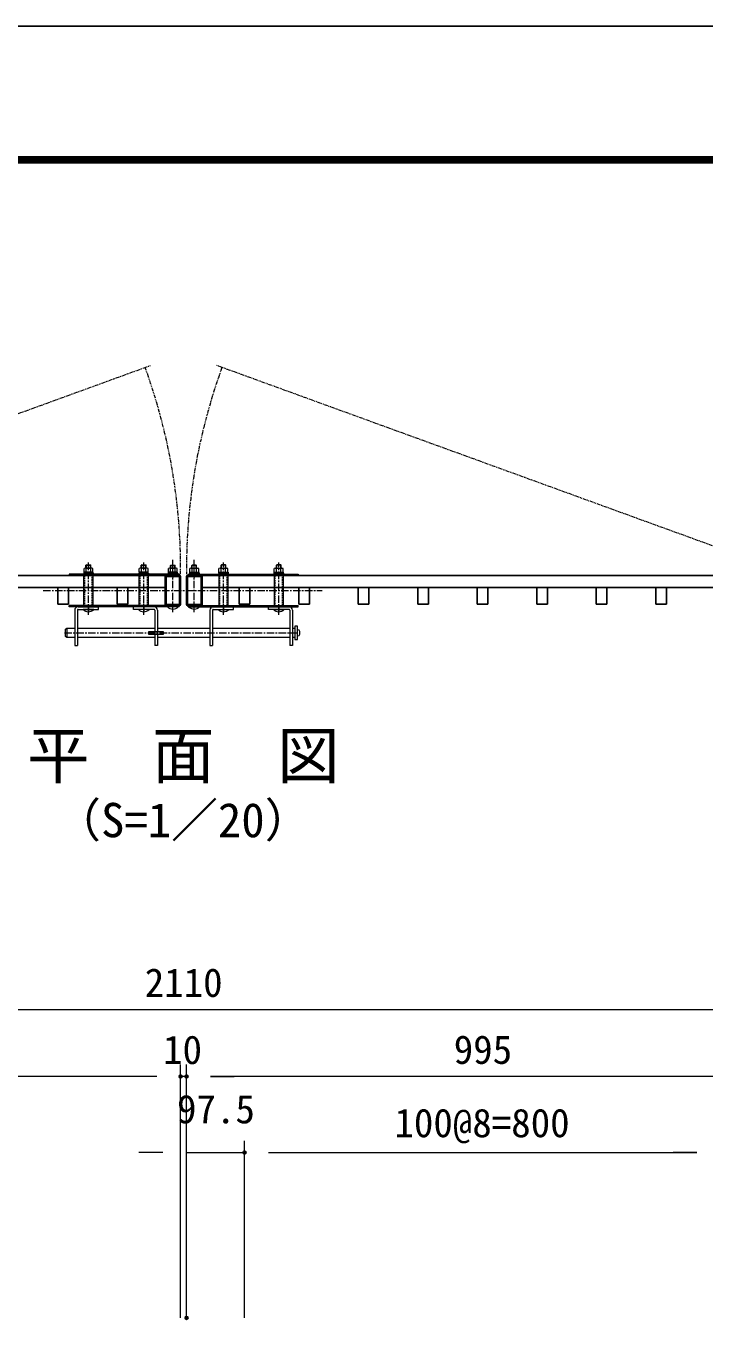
# Model space of a CAD drawing. Units: millimetres, scale not verified. Extents: x -4200 to 4200, y -2970 to 2970.
# Drawn here: x 821 to 1962, y 782 to 2970 of the extents above; entities that cross this region are included whole.
import ezdxf
from ezdxf.enums import TextEntityAlignment as Align

# ---------------------------------------------------------------- set-up
doc = ezdxf.new("R2010")
doc.units = ezdxf.units.MM
doc.header["$LTSCALE"] = 10
doc.header["$PDMODE"] = 32
doc.header["$PDSIZE"] = 5
for name, pattern in [('USER1', [2, 1.25, -0.25, 0.25, -0.25]), ('USER2', [0.375, 0.25, -0.125]), ('USER3', [1.25, 0.625, -0.125, 0.125, -0.125, 0.125, -0.125])]:
    doc.linetypes.add(name, pattern=pattern)
for name, color, linetype, lineweight in [('0-0_D-TTL-TXT', 7, 'Continuous', 25), ('0-1_D-TTL', 7, 'Continuous', 25), ('0-2_D-STR-DIM', 7, 'Continuous', 13), ('0-5_D-STR1', 1, 'Continuous', 25), ('0-8_D-STR3', 3, 'Continuous', 13), ('0-9_D-BMK', 2, 'USER1', 13)]:
    doc.layers.add(name, color=color, linetype=linetype, lineweight=lineweight)
doc.layers.add('0-4_DEFPOINTS', color=7, linetype='Continuous')
doc.styles.add('ＭＳ ゴシック', font='')
doc.styles.get('ＭＳ ゴシック').set_extended_font_data('MS Gothic')

msp = doc.modelspace()

# ---------------------------------------------------------------- linework, layer by layer
at = {"layer": '0-1_D-TTL', "color": 2}
msp.add_lwpolyline([(-4199.68, 2970.23), (4200.32, 2970.23), (4200.32, -2969.77), (-4199.68, -2969.77)], close=True, dxfattribs=at)
at = {"layer": '0-1_D-TTL'}
for points in [[(-3929.68, 2750.23), (3930.32, 2750.23), (3930.32, -2749.77), (-3929.68, -2749.77)], [(-3927.18, 2747.73), (3927.82, 2747.73), (3927.82, -2747.27), (-3927.18, -2747.27)], [(-3924.68, 2745.23), (3925.32, 2745.23), (3925.32, -2744.77), (-3924.68, -2744.77)], [(-3922.18, 2742.73), (3922.82, 2742.73), (3922.82, -2742.27), (-3922.18, -2742.27)], [(-3919.68, 2740.23), (3920.32, 2740.23), (3920.32, -2739.77), (-3919.68, -2739.77)]]:
    msp.add_lwpolyline(points, close=True, dxfattribs=at)
at = {"layer": '0-2_D-STR-DIM'}
for p, q in [((70.33, 1316.33), (2100.33, 1316.33)), ((1040.33, 1203.65), (125.33, 1203.65)), ((1040.33, 1203.65), (1000.33, 1203.65)), ((1080.33, 797.64), (1080.33, 1223.65)), ((1080.33, 797.64), (1080.33, 1223.65)), ((1090.33, 1203.65), (1080.33, 1203.65)), ((1090.33, 797.64), (1090.33, 1223.65)), ((1090.33, 817.64), (1090.33, 1223.65)), ((2045.33, 1203.65), (1130.33, 1203.65)), ((1130.33, 1203.65), (1170.33, 1203.65)), ((1090.33, 797.64), (1090.33, 1095.67)), ((1187.83, 797.64), (1187.83, 1095.67)), ((1187.83, 797.64), (1187.83, 1095.67)), ((1050.33, 1075.67), (1010.33, 1075.67)), ((1090.33, 1075.67), (1187.83, 1075.67)), ((1227.83, 1075.67), (1947.83, 1075.67)), ((1227.83, 1075.67), (1267.83, 1075.67)), ((1947.83, 1075.67), (1907.83, 1075.67))]:
    msp.add_line(p, q, dxfattribs=at)
at = {"layer": '0-4_DEFPOINTS'}
for p in [(1080.33, 1203.65), (1090.33, 1203.65), (1187.83, 1075.67), (1090.33, 797.64)]:
    msp.add_point(p, dxfattribs=at)
at = {"layer": '0-5_D-STR1'}
for p, q in [((1054.33, 2045.99), (85.33, 2045.99)), ((1054.33, 1997.59), (1054.33, 2044.39)), ((1054.33, 1997.59), (1054.33, 2044.39)), ((1055.93, 2045.99), (1078.73, 2045.99)), ((1055.93, 2045.99), (1078.73, 2045.99)), ((1080.33, 2044.39), (1080.33, 1997.59)), ((1080.33, 2044.39), (1080.33, 1997.59)), ((1090.33, 2044.39), (1090.33, 1997.59)), ((1090.33, 2044.39), (1090.33, 1997.59)), ((1114.73, 2045.99), (1091.93, 2045.99)), ((1114.73, 2045.99), (1091.93, 2045.99)), ((1116.33, 2045.99), (2085.33, 2045.99)), ((1116.33, 1997.59), (1116.33, 2044.39)), ((1116.33, 1997.59), (1116.33, 2044.39)), ((1054.33, 2025.99), (111.33, 2025.99)), ((873.83, 2025.99), (873.83, 1997.99)), ((891.83, 2025.99), (891.83, 1997.99)), ((973.83, 2025.99), (973.83, 1997.99)), ((991.83, 2025.99), (991.83, 1997.99)), ((1116.33, 2025.99), (2059.33, 2025.99)), ((1178.83, 2025.99), (1178.83, 1997.99)), ((1196.83, 2025.99), (1196.83, 1997.99)), ((1278.83, 2025.99), (1278.83, 1997.99)), ((1296.83, 2025.99), (1296.83, 1997.99)), ((1378.83, 2025.99), (1378.83, 1997.99)), ((1396.83, 2025.99), (1396.83, 1997.99)), ((1478.83, 2025.99), (1478.83, 1997.99)), ((1496.83, 2025.99), (1496.83, 1997.99)), ((1578.83, 2025.99), (1578.83, 1997.99)), ((1596.83, 2025.99), (1596.83, 1997.99)), ((1678.83, 2025.99), (1678.83, 1997.99)), ((1696.83, 2025.99), (1696.83, 1997.99)), ((1778.83, 2025.99), (1778.83, 1997.99)), ((1796.83, 2025.99), (1796.83, 1997.99)), ((1878.83, 2025.99), (1878.83, 1997.99)), ((1896.83, 2025.99), (1896.83, 1997.99)), ((891.83, 1997.99), (873.83, 1997.99)), ((991.83, 1997.99), (973.83, 1997.99)), ((1078.73, 1995.99), (1055.93, 1995.99)), ((1078.73, 1995.99), (1055.93, 1995.99)), ((1091.93, 1995.99), (1114.73, 1995.99)), ((1091.93, 1995.99), (1114.73, 1995.99)), ((1178.83, 1997.99), (1196.83, 1997.99)), ((1278.83, 1997.99), (1296.83, 1997.99)), ((1378.83, 1997.99), (1396.83, 1997.99)), ((1478.83, 1997.99), (1496.83, 1997.99)), ((1578.83, 1997.99), (1596.83, 1997.99)), ((1678.83, 1997.99), (1696.83, 1997.99)), ((1778.83, 1997.99), (1796.83, 1997.99)), ((1878.83, 1997.99), (1896.83, 1997.99))]:
    msp.add_line(p, q, dxfattribs=at)
for points in [[(1078.73, 1997.59), (1055.93, 1997.59), (1055.93, 2044.39), (1078.73, 2044.39)], [(1078.73, 1997.59), (1055.93, 1997.59), (1055.93, 2044.39), (1078.73, 2044.39)], [(1091.93, 1997.59), (1114.73, 1997.59), (1114.73, 2044.39), (1091.93, 2044.39)], [(1091.93, 1997.59), (1114.73, 1997.59), (1114.73, 2044.39), (1091.93, 2044.39)]]:
    msp.add_lwpolyline(points, close=True, dxfattribs=at)
for centre, start, end in [((1055.93, 2044.39), 90, 180), ((1055.93, 2044.39), 90, 180), ((1078.73, 2044.39), 0, 90), ((1078.73, 2044.39), 0, 90), ((1091.93, 2044.39), 90, 180), ((1091.93, 2044.39), 90, 180), ((1114.73, 2044.39), 0, 90), ((1114.73, 2044.39), 0, 90), ((1055.93, 1997.59), 180, 270), ((1055.93, 1997.59), 180, 270), ((1078.73, 1997.59), 270, 0), ((1078.73, 1997.59), 270, 0), ((1091.93, 1997.59), 180, 270), ((1091.93, 1997.59), 180, 270), ((1114.73, 1997.59), 270, 0), ((1114.73, 1997.59), 270, 0)]:
    msp.add_arc(centre, 1.6, start, end, dxfattribs=at)
at = {"layer": '0-8_D-STR3'}
for p, q in [((918.09, 2051.89), (918.09, 2057.69)), ((931.37, 2058.39), (919.82, 2058.39)), ((922.01, 2064.19), (921.34, 2063.51)), ((921.34, 2058.39), (921.34, 2063.51)), ((921.84, 2051.89), (921.84, 2057.69)), ((922.01, 2058.39), (922.01, 2064.19)), ((922.01, 2064.19), (928.66, 2064.19)), ((928.66, 2058.39), (928.66, 2064.19)), ((929.34, 2058.39), (929.34, 2063.51)), ((929.34, 2051.89), (929.34, 2057.69)), ((933.09, 2051.89), (933.09, 2057.69)), ((1010.83, 2051.89), (1010.83, 2057.69)), ((1024.11, 2058.39), (1012.57, 2058.39)), ((1015.01, 2064.19), (1014.33, 2063.51)), ((1014.33, 2058.39), (1014.33, 2063.51)), ((1014.58, 2051.89), (1014.58, 2057.69)), ((1015.01, 2058.39), (1015.01, 2064.19)), ((1015.01, 2064.19), (1021.66, 2064.19)), ((1021.66, 2058.39), (1021.66, 2064.19)), ((1022.08, 2051.89), (1022.08, 2057.69)), ((1022.33, 2058.39), (1022.33, 2063.51)), ((1025.83, 2051.89), (1025.83, 2057.69)), ((1059.83, 2051.89), (1059.83, 2057.69)), ((1073.11, 2058.39), (1061.57, 2058.39)), ((1064.01, 2063.69), (1063.33, 2063.01)), ((1063.33, 2058.39), (1063.33, 2063.01)), ((1063.58, 2051.89), (1063.58, 2057.69)), ((1064.01, 2058.39), (1064.01, 2063.69)), ((1064.01, 2063.69), (1070.66, 2063.69)), ((1070.66, 2058.39), (1070.66, 2063.69)), ((1071.08, 2051.89), (1071.08, 2057.69)), ((1071.33, 2058.39), (1071.33, 2063.01)), ((1074.83, 2051.89), (1074.83, 2057.69)), ((1095.83, 2051.89), (1095.83, 2057.69)), ((1097.56, 2058.39), (1109.1, 2058.39)), ((1099.33, 2058.39), (1099.33, 2063.01)), ((1099.58, 2051.89), (1099.58, 2057.69)), ((1100.01, 2058.39), (1100.01, 2063.69)), ((1106.66, 2063.69), (1100.01, 2063.69)), ((1106.66, 2058.39), (1106.66, 2063.69)), ((1106.66, 2063.69), (1107.33, 2063.01)), ((1107.08, 2051.89), (1107.08, 2057.69)), ((1107.33, 2058.39), (1107.33, 2063.01)), ((1110.83, 2051.89), (1110.83, 2057.69)), ((1144.83, 2051.89), (1144.83, 2057.69)), ((1146.56, 2058.39), (1158.1, 2058.39)), ((1148.33, 2058.39), (1148.33, 2063.51)), ((1148.58, 2051.89), (1148.58, 2057.69)), ((1149.01, 2058.39), (1149.01, 2064.19)), ((1155.66, 2064.19), (1149.01, 2064.19)), ((1155.66, 2058.39), (1155.66, 2064.19)), ((1155.66, 2064.19), (1156.33, 2063.51)), ((1156.08, 2051.89), (1156.08, 2057.69)), ((1156.33, 2058.39), (1156.33, 2063.51)), ((1159.83, 2051.89), (1159.83, 2057.69)), ((1237.58, 2051.89), (1237.58, 2057.69)), ((1239.3, 2058.39), (1250.85, 2058.39)), ((1241.33, 2058.39), (1241.33, 2063.51)), ((1241.33, 2051.89), (1241.33, 2057.69)), ((1242.01, 2058.39), (1242.01, 2064.19)), ((1248.65, 2064.19), (1242.01, 2064.19)), ((1248.65, 2058.39), (1248.65, 2064.19)), ((1248.65, 2064.19), (1249.33, 2063.51)), ((1248.83, 2051.89), (1248.83, 2057.69)), ((1249.33, 2058.39), (1249.33, 2063.51)), ((1252.58, 2051.89), (1252.58, 2057.69)), ((892.83, 2048.29), (892.83, 2045.99)), ((1077.83, 2048.29), (892.83, 2048.29)), ((1077.83, 2045.99), (892.83, 2045.99)), ((933.59, 2048.29), (917.59, 2048.29)), ((933.29, 2051.89), (917.89, 2051.89)), ((917.89, 2051.89), (917.89, 2049.89)), ((917.89, 2049.89), (933.29, 2049.89)), ((933.09, 2051.89), (918.09, 2051.89)), ((925.09, 2051.89), (925.09, 2049.89)), ((935.09, 2048.29), (925.59, 2048.29)), ((926.09, 2051.89), (926.09, 2049.89)), ((933.29, 2049.89), (933.29, 2051.89)), ((933.59, 2049.89), (933.59, 2048.29)), ((1026.33, 2048.29), (1010.33, 2048.29)), ((1026.03, 2051.89), (1010.63, 2051.89)), ((1010.63, 2051.89), (1010.63, 2049.89)), ((1010.63, 2049.89), (1026.03, 2049.89)), ((1025.83, 2051.89), (1010.83, 2051.89)), ((1017.83, 2051.89), (1017.83, 2049.89)), ((1018.83, 2051.89), (1018.83, 2049.89)), ((1026.03, 2049.89), (1026.03, 2051.89)), ((1026.33, 2049.89), (1026.33, 2048.29)), ((1075.33, 2048.29), (1059.33, 2048.29)), ((1075.03, 2051.89), (1059.63, 2051.89)), ((1059.63, 2051.89), (1059.63, 2049.89)), ((1059.63, 2049.89), (1075.03, 2049.89)), ((1074.83, 2051.89), (1059.83, 2051.89)), ((1066.83, 2051.89), (1066.83, 2049.89)), ((1067.83, 2051.89), (1067.83, 2049.89)), ((1075.03, 2049.89), (1075.03, 2051.89)), ((1075.33, 2049.89), (1075.33, 2048.29)), ((1077.83, 2048.29), (1077.83, 2045.99)), ((1092.83, 2048.29), (1092.83, 2045.99)), ((1092.83, 2048.29), (1277.83, 2048.29)), ((1092.83, 2045.99), (1277.83, 2045.99)), ((1095.33, 2049.89), (1095.33, 2048.29)), ((1095.33, 2048.29), (1111.33, 2048.29)), ((1095.63, 2051.89), (1111.03, 2051.89)), ((1095.63, 2049.89), (1095.63, 2051.89)), ((1111.03, 2049.89), (1095.63, 2049.89)), ((1095.83, 2051.89), (1110.83, 2051.89)), ((1102.83, 2051.89), (1102.83, 2049.89)), ((1103.83, 2051.89), (1103.83, 2049.89)), ((1111.03, 2051.89), (1111.03, 2049.89)), ((1144.33, 2049.89), (1144.33, 2048.29)), ((1144.33, 2048.29), (1160.33, 2048.29)), ((1144.63, 2051.89), (1160.03, 2051.89)), ((1144.63, 2049.89), (1144.63, 2051.89)), ((1160.03, 2049.89), (1144.63, 2049.89)), ((1144.83, 2051.89), (1159.83, 2051.89)), ((1151.83, 2051.89), (1151.83, 2049.89)), ((1152.83, 2051.89), (1152.83, 2049.89)), ((1160.03, 2051.89), (1160.03, 2049.89)), ((1237.08, 2049.89), (1237.08, 2048.29)), ((1237.38, 2051.89), (1252.78, 2051.89)), ((1237.38, 2049.89), (1237.38, 2051.89)), ((1252.78, 2049.89), (1237.38, 2049.89)), ((1237.38, 2045.99), (1237.38, 1995.99)), ((1237.58, 2051.89), (1252.58, 2051.89)), ((1244.58, 2051.89), (1244.58, 2049.89)), ((1245.58, 2051.89), (1245.58, 2049.89)), ((1252.78, 2051.89), (1252.78, 2049.89)), ((1277.83, 2048.29), (1277.83, 2045.99)), ((892.83, 1993.69), (892.83, 1995.99)), ((1077.83, 1995.99), (892.83, 1995.99)), ((1077.83, 1993.69), (892.83, 1993.69)), ((908.34, 1993.69), (942.34, 1993.69)), ((935.09, 1993.69), (925.59, 1993.69)), ((942.34, 1989.19), (942.34, 1993.69)), ((1035.33, 1993.69), (1001.33, 1993.69)), ((1001.33, 1989.19), (1001.33, 1993.69)), ((1076.33, 1993.69), (1058.33, 1993.69)), ((1077.83, 1993.69), (1077.83, 1995.99)), ((1092.83, 1993.69), (1092.83, 1995.99)), ((1092.83, 1995.99), (1277.83, 1995.99)), ((1092.83, 1993.69), (1277.83, 1993.69)), ((1094.33, 1993.69), (1112.33, 1993.69)), ((1135.33, 1993.69), (1169.33, 1993.69)), ((1169.33, 1989.19), (1169.33, 1993.69)), ((1262.33, 1993.69), (1228.33, 1993.69)), ((1228.33, 1989.19), (1228.33, 1993.69)), ((1277.83, 1993.69), (1277.83, 1995.99)), ((906.84, 1987.69), (906.84, 1928.69)), ((908.34, 1989.19), (942.34, 1989.19)), ((934.34, 1989.19), (916.34, 1989.19)), ((933.34, 1989.19), (917.34, 1989.19)), ((1035.33, 1989.19), (1001.33, 1989.19)), ((1027.33, 1989.19), (1009.33, 1989.19)), ((1026.33, 1989.19), (1010.33, 1989.19)), ((1036.83, 1987.69), (1036.83, 1928.69)), ((1133.83, 1987.69), (1133.83, 1928.69)), ((1135.33, 1989.19), (1169.33, 1989.19)), ((1143.33, 1989.19), (1161.33, 1989.19)), ((1144.33, 1989.19), (1160.33, 1989.19)), ((1262.33, 1989.19), (1228.33, 1989.19)), ((1236.33, 1989.19), (1254.33, 1989.19)), ((1237.33, 1989.19), (1253.33, 1989.19)), ((1263.83, 1987.69), (1263.83, 1928.69)), ((889.09, 1957.69), (902.34, 1957.69)), ((889.09, 1957.69), (889.09, 1941.69)), ((906.84, 1957.69), (1036.83, 1957.69)), ((1041.33, 1957.69), (1129.33, 1957.69)), ((1133.83, 1957.69), (1263.83, 1957.69)), ((1268.33, 1957.69), (1272.08, 1957.69)), ((1272.08, 1960.69), (1272.08, 1938.69)), ((1272.08, 1957.69), (1272.08, 1941.69)), ((1272.08, 1955.69), (1272.08, 1943.69)), ((1276.58, 1944.44), (1276.58, 1954.94)), ((1277.48, 1954.94), (1276.58, 1954.94)), ((1280.48, 1947.44), (1280.48, 1951.94)), ((1036.83, 1941.69), (906.84, 1941.69)), ((1129.33, 1941.69), (1041.33, 1941.69)), ((1263.83, 1941.69), (1133.83, 1941.69)), ((1272.08, 1941.69), (1268.33, 1941.69)), ((1277.48, 1944.44), (1276.58, 1944.44))]:
    msp.add_line(p, q, dxfattribs=at)
at = {"layer": '0-8_D-STR3', "linetype": 'USER2'}
for p, q in [((918.99, 2045.99), (918.99, 1995.99)), ((931.69, 1995.99), (931.69, 2045.99)), ((1011.98, 2045.99), (1011.98, 1995.99)), ((1024.68, 1995.99), (1024.68, 2045.99)), ((1145.98, 2045.99), (1145.98, 1995.99)), ((1158.68, 1995.99), (1158.68, 2045.99)), ((1238.98, 2045.99), (1238.98, 1995.99)), ((1251.68, 1995.99), (1251.68, 2045.99))]:
    msp.add_line(p, q, dxfattribs=at)
at = {"layer": '0-8_D-STR3'}
for points in [[(921.34, 2063.51), (929.34, 2063.51), (928.66, 2064.19)], [(1014.33, 2063.51), (1022.33, 2063.51), (1021.66, 2064.19)], [(1063.33, 2063.01), (1071.33, 2063.01), (1070.66, 2063.69)], [(1107.33, 2063.01), (1099.33, 2063.01), (1100.01, 2063.69)], [(1156.33, 2063.51), (1148.33, 2063.51), (1149.01, 2064.19)], [(1249.33, 2063.51), (1241.33, 2063.51), (1242.01, 2064.19)], [(917.39, 1995.99), (933.29, 1995.99), (933.29, 2045.99)], [(933.29, 2045.99), (917.39, 2045.99), (917.39, 1995.99)], [(933.59, 2049.89), (917.59, 2049.89), (917.59, 2048.29)], [(1026.33, 2049.89), (1010.33, 2049.89), (1010.33, 2048.29)], [(1010.38, 1995.99), (1026.28, 1995.99), (1026.28, 2045.99)], [(1026.28, 2045.99), (1010.38, 2045.99), (1010.38, 1995.99)], [(1075.33, 2049.89), (1059.33, 2049.89), (1059.33, 2048.29)], [(1095.33, 2049.89), (1111.33, 2049.89), (1111.33, 2048.29)], [(1144.33, 2049.89), (1160.33, 2049.89), (1160.33, 2048.29)], [(1144.38, 1995.99), (1160.28, 1995.99), (1160.28, 2045.99)], [(1160.28, 2045.99), (1144.38, 2045.99), (1144.38, 1995.99)], [(1237.08, 2049.89), (1253.08, 2049.89), (1253.08, 2048.29)], [(1237.38, 1995.99), (1253.28, 1995.99), (1253.28, 2045.99)], [(902.34, 1987.69), (902.34, 1928.69), (906.84, 1928.69)], [(1041.33, 1987.69), (1041.33, 1928.69), (1036.83, 1928.69)], [(1129.33, 1987.69), (1129.33, 1928.69), (1133.83, 1928.69)], [(1268.33, 1987.69), (1268.33, 1928.69), (1263.83, 1928.69)], [(902.34, 1941.69), (889.09, 1941.69), (887.09, 1943.69), (887.09, 1955.69), (889.09, 1957.69)], [(1272.08, 1938.69), (1276.58, 1938.69), (1276.58, 1960.69), (1272.08, 1960.69)]]:
    msp.add_lwpolyline(points, dxfattribs=at)
msp.add_lwpolyline([(1026.58, 1947.69), (1051.58, 1947.69), (1051.58, 1951.69), (1026.58, 1951.69)], close=True, dxfattribs=at)
for centre, radius, start, end in [((919.96, 2055.54), 2.85, 48.86505, 131.13495), ((925.59, 2047.99), 10.39, 68.85295, 111.14705), ((931.21, 2055.54), 2.85, 48.83491, 131.16509), ((1012.71, 2055.54), 2.85, 48.86505, 131.13495), ((1018.33, 2047.99), 10.39, 68.85295, 111.14705), ((1023.96, 2055.54), 2.85, 48.83491, 131.16509), ((1061.71, 2055.54), 2.85, 48.86505, 131.13495), ((1067.33, 2047.99), 10.39, 68.85295, 111.14705), ((1072.96, 2055.54), 2.85, 48.83491, 131.16509), ((1097.71, 2055.54), 2.85, 48.83491, 131.16509), ((1103.33, 2047.99), 10.39, 68.85295, 111.14705), ((1108.96, 2055.54), 2.85, 48.86505, 131.13495), ((1146.71, 2055.54), 2.85, 48.83491, 131.16509), ((1152.33, 2047.99), 10.39, 68.85295, 111.14705), ((1157.96, 2055.54), 2.85, 48.86505, 131.13495), ((1239.46, 2055.54), 2.85, 48.83491, 131.16509), ((1245.08, 2047.99), 10.39, 68.85295, 111.14705), ((1250.71, 2055.54), 2.85, 48.86505, 131.13495), ((908.34, 1987.69), 6, 90, 180), ((1035.33, 1987.69), 6, 0, 90), ((1067.33, 2001.81), 12.12, 222.07502, 317.92498), ((1103.33, 2001.81), 12.12, 222.07502, 317.92498), ((1135.33, 1987.69), 6, 90, 180), ((1262.33, 1987.69), 6, 0, 90), ((908.34, 1987.69), 1.5, 90, 180), ((925.34, 1997.31), 12.12, 222.07502, 317.92498), ((1018.33, 1997.31), 12.12, 222.07502, 317.92498), ((1035.33, 1987.69), 1.5, 0, 90), ((1135.33, 1987.69), 1.5, 90, 180), ((1152.33, 1997.31), 12.12, 222.07502, 317.92498), ((1245.33, 1997.31), 12.12, 222.07502, 317.92498), ((1262.33, 1987.69), 1.5, 0, 90), ((1277.48, 1951.94), 3, 0, 90), ((1277.48, 1947.44), 3, 270, 0)]:
    msp.add_arc(centre, radius, start, end, dxfattribs=at)
at = {"layer": '0-9_D-BMK', "linetype": 'USER3'}
for p, q in [((91.03, 2057.69), (1030.58, 2399.66)), ((2079.63, 2057.69), (1140.08, 2399.66))]:
    msp.add_line(p, q, dxfattribs=at)
at = {"layer": '0-9_D-BMK'}
for p, q in [((925.34, 1980.18), (925.34, 2068.26)), ((1018.33, 1980.18), (1018.33, 2068.26)), ((1067.33, 1984.68), (1067.33, 2072.76)), ((1103.33, 1984.68), (1103.33, 2072.76)), ((1152.33, 1980.18), (1152.33, 2068.26)), ((1245.33, 1980.18), (1245.33, 2068.26)), ((1067.33, 2051.29), (1067.33, 2042.99)), ((1103.33, 2051.29), (1103.33, 2042.99)), ((849.33, 2020.99), (1318.31, 2020.99)), ((925.34, 1996.69), (925.34, 1986.19)), ((1018.33, 1990.69), (1018.33, 1998.99)), ((1018.33, 1996.69), (1018.33, 1986.19)), ((1067.33, 1990.69), (1067.33, 1998.99)), ((1103.33, 1990.69), (1103.33, 1998.99)), ((1152.33, 1990.69), (1152.33, 1998.99)), ((1152.33, 1996.69), (1152.33, 1986.19)), ((1245.33, 1996.69), (1245.33, 1986.19)), ((885.09, 1949.69), (1277.58, 1949.69))]:
    msp.add_line(p, q, dxfattribs=at)
at = {"layer": '0-9_D-BMK', "linetype": 'USER3'}
for centre, start, end in [((91.03, 2057.69), 359.45569, 20), ((2079.63, 2057.69), 160, 180.54431)]:
    msp.add_arc(centre, 989.39, start, end, dxfattribs=at)

# ---------------------------------------------------------------- texts
at = {"layer": '0-0_D-TTL-TXT', "style": 'ＭＳ ゴシック'}
for s, height, p in [('平\u3000面\u3000図', 76.98, (822.45, 1681.9)), ('（S=1／20）', 57.7, (867.94, 1588.71))]:
    msp.add_text(s, height=height, dxfattribs=at).set_placement(p, align=Align.BOTTOM_LEFT)
at = {"layer": '0-2_D-STR-DIM', "style": 'ＭＳ ゴシック'}
for s, p in [('2110', (1020.08, 1323.08)), ('10', (1050.93, 1210.18)), ('995', (1539.36, 1210.4)), ('97.5', (1074.36, 1110.42)), ('100@8=800', (1439.68, 1087.11))]:
    msp.add_text(s, height=48.09, dxfattribs=at).set_placement(p, align=Align.BOTTOM_LEFT)

doc.saveas('drawing.dxf')
